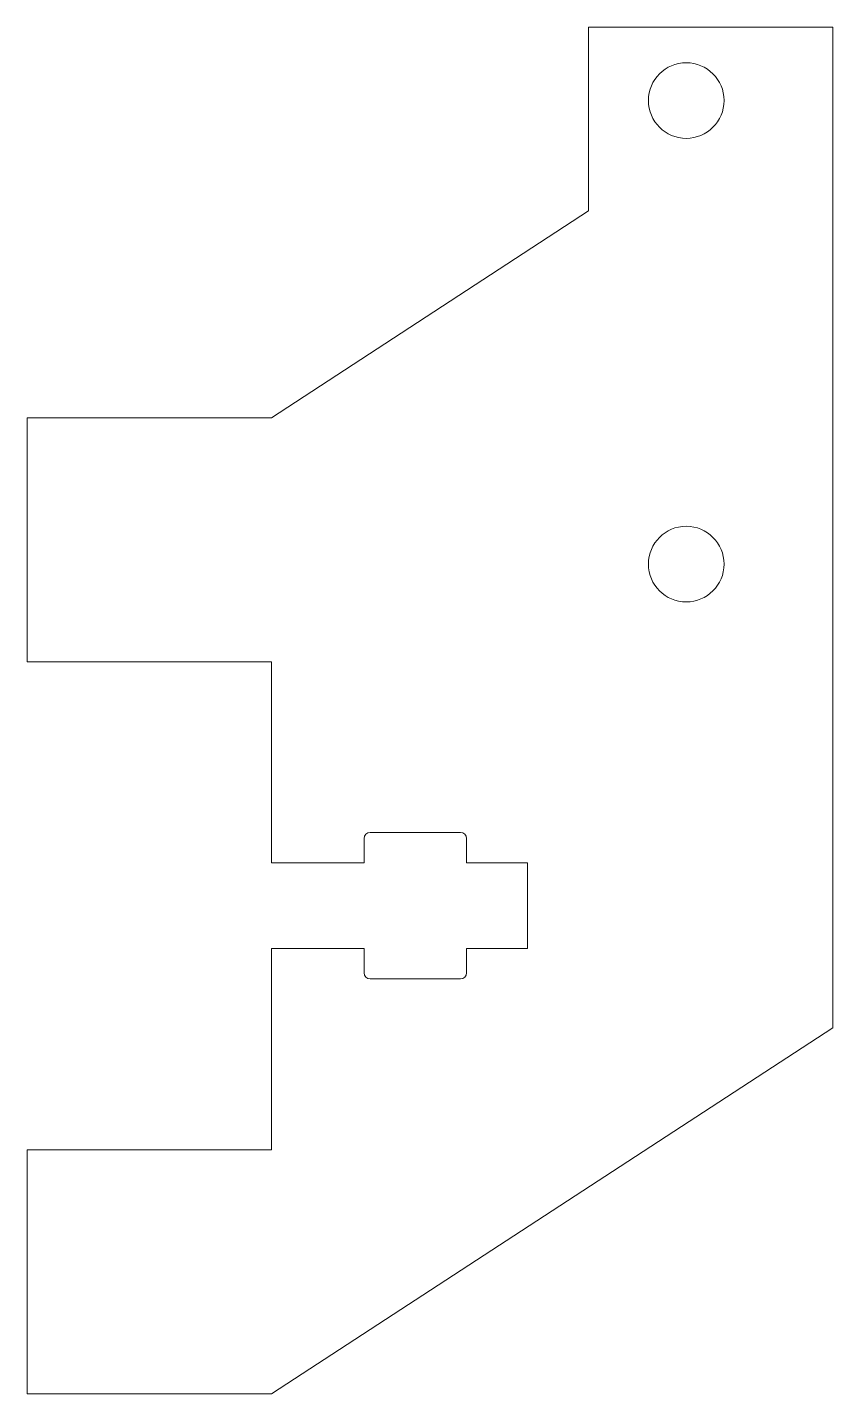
# Model space of a CAD drawing. Header units: millimetres. Extents: x -10 to 23, y -45 to 11.
import ezdxf

# ---------------------------------------------------------------- set-up
doc = ezdxf.new("R2010")
doc.units = ezdxf.units.MM

msp = doc.modelspace()

# ---------------------------------------------------------------- linework, layer by layer
at = {"color": 7, "linetype": 'Continuous', "lineweight": 15}
for p, q in [((23, 11), (13, 11)), ((13, 11), (13, 3.478)), ((23, -30), (23, 11)), ((13, 3.478), (0, -5)), ((0, -5), (-10, -5)), ((-10, -5), (-10, -15)), ((-10, -15), (0, -15)), ((0, -15), (0, -23.25)), ((3.8, -22.25), (3.8, -23.25)), ((7.75, -22), (4.05, -22)), ((8, -23.25), (8, -22.25)), ((3.8, -23.25), (0, -23.25)), ((10.5, -23.25), (8, -23.25)), ((10.5, -26.75), (10.5, -23.25)), ((0, -26.75), (3.8, -26.75)), ((0, -26.75), (0, -35)), ((3.8, -26.75), (3.8, -27.75)), ((8, -26.75), (10.5, -26.75)), ((8, -27.75), (8, -26.75)), ((4.05, -28), (7.75, -28)), ((0, -45), (23, -30)), ((0, -35), (-10, -35)), ((-10, -35), (-10, -45)), ((-10, -45), (0, -45))]:
    msp.add_line(p, q, dxfattribs=at)
for centre in [(17, 8), (17, -11)]:
    msp.add_circle(centre, 1.55, dxfattribs=at)
for centre, start, end in [((4.05, -22.25), 90, 180), ((7.75, -22.25), 0, 90), ((4.05, -27.75), 180, 270), ((7.75, -27.75), 270, 0)]:
    msp.add_arc(centre, 0.25, start, end, dxfattribs=at)

doc.saveas('drawing.dxf')
